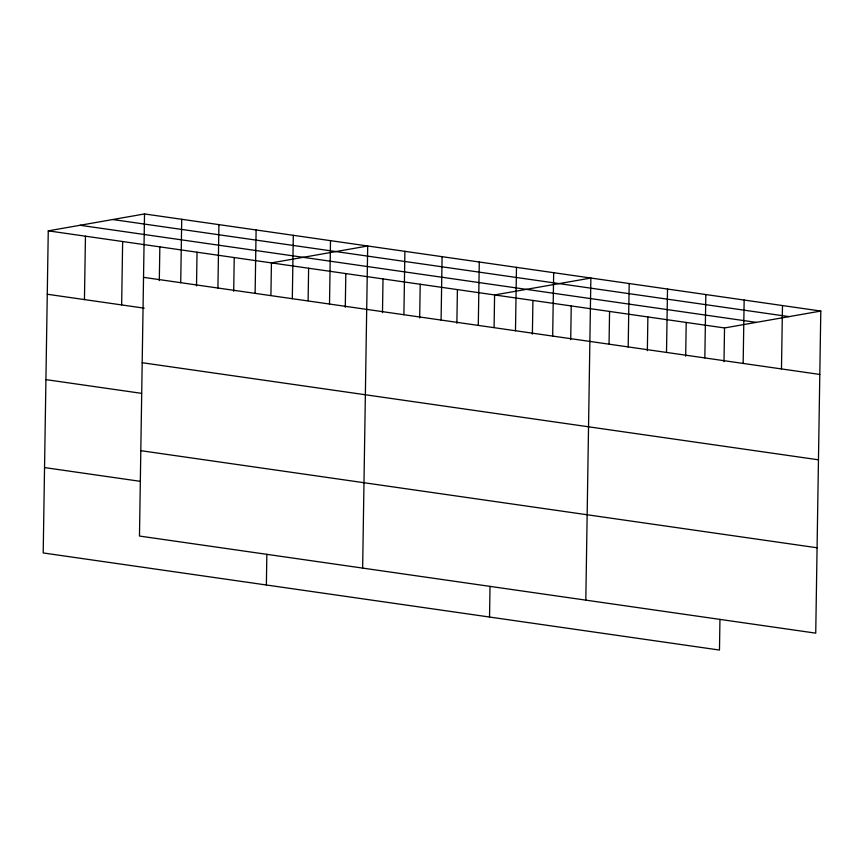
<?xml version="1.0" encoding="UTF-8"?>
<svg xmlns="http://www.w3.org/2000/svg" width="864" height="864" viewBox="0 0 864 864"><rect width="100%" height="100%" fill="white"/><g stroke="black" fill="none" stroke-linecap="round" stroke-linejoin="round"><path stroke-width="1.3" d="M144.526 213.948L139.471 536.047L815.735 633.15L820.8 311.051L144.526 213.948L48.265 230.85L43.2 552.949L719.474 650.052L719.95 619.369M84.456 299.581L85.45 236.196M121.651 304.927L122.645 241.531M159.311 280.595L159.84 246.877M180.727 282.679L181.721 219.294M196.506 285.93L197.035 252.212M217.922 288.025L218.916 224.629M233.701 291.276L234.23 257.558M255.118 293.36L256.111 229.975M266.371 584.993L266.846 554.31M270.918 295.261L271.426 262.894L367.697 245.992L362.642 568.091M292.313 298.706L293.306 235.31M308.113 300.607L308.621 268.24M329.508 304.042L330.502 240.656M345.287 307.292L345.816 273.575M382.482 312.638L383.011 278.921M403.898 314.723L404.892 251.338M419.677 317.974L420.206 284.256M441.094 320.069L442.087 256.673M456.872 323.32L457.402 289.602M478.289 325.404L479.282 262.019M489.542 617.036L490.018 586.354M494.089 327.305L494.597 294.937L590.868 278.035L585.814 600.134M515.484 330.75L516.478 267.354M532.386 334.163L532.915 300.445M552.679 336.085L553.673 272.7M570.715 339.66L571.244 305.942M609.055 343.818L609.563 311.45M628.193 346.928L629.186 283.543M647.352 350.665L647.881 316.948M666.511 352.426L667.516 289.04M685.681 356.173L686.21 322.456M704.84 357.934L705.834 294.548M724 361.67L724.529 327.953L820.8 311.051M743.159 363.431L744.152 300.046M781.477 368.939L782.482 305.554M112.763 219.532L789.026 316.624M80.028 225.277L756.302 322.38M48.265 230.85L724.529 327.953M143.532 277.344L819.806 374.436M47.261 294.246L144.234 308.167M142.193 362.718L818.467 459.81M45.922 379.62L141.566 393.347M140.81 450.673L817.085 547.776M44.539 467.575L140.184 481.313"/></g></svg>
